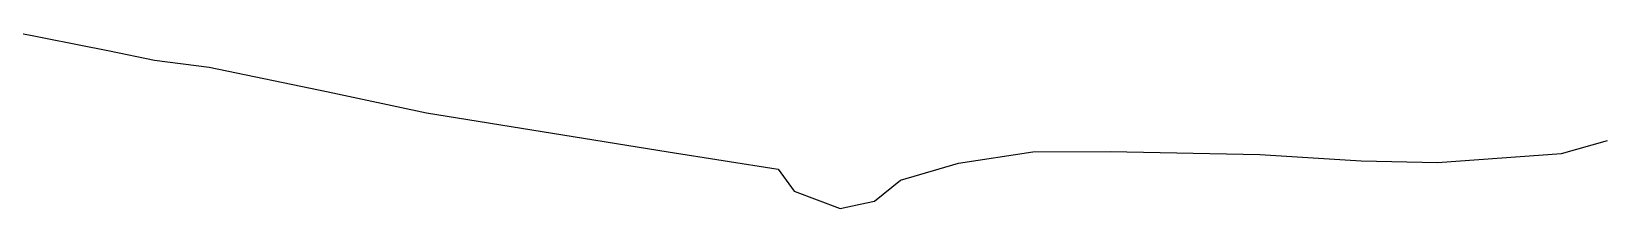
# Model space of a CAD drawing. Header units: inches. Extents: x 692543 to 699408, y 6221321 to 6239107.
# Drawn here: x 698217 to 699408, y 6237124 to 6237257 of the extents above; entities that cross this region are included whole.
import ezdxf

# ---------------------------------------------------------------- set-up
doc = ezdxf.new("R2010")
doc.units = ezdxf.units.IN
doc.header["$MEASUREMENT"] = 0

msp = doc.modelspace()

# ---------------------------------------------------------------- linework, layer by layer
for points in [[(698202.3, 6237257.2), (698276, 6237242.6)], [(698276, 6237242.6), (698310.1, 6237235.5)], [(698310.1, 6237235.5), (698351.2, 6237230.4)], [(698351.2, 6237230.4), (698441.3, 6237211.7)], [(698441.3, 6237211.7), (698515.4, 6237195.9)], [(698515.4, 6237195.9), (698698, 6237166.5)], [(699372.8, 6237165.1), (699407.6, 6237175)], [(698698, 6237166.5), (698781.2, 6237153.4)], [(698917.3, 6237157.8), (698973.4, 6237166.4)], [(698973.4, 6237166.4), (699032, 6237166.8)], [(699032, 6237166.8), (699145, 6237164.4)], [(699145, 6237164.4), (699221.5, 6237159.7)], [(699221.5, 6237159.7), (699279.2, 6237158.4)], [(699279.2, 6237158.4), (699372.8, 6237165.1)], [(698781.2, 6237153.4), (698793.3, 6237136.7)], [(698873.5, 6237145.1), (698917.3, 6237157.8)], [(698793.3, 6237136.7), (698827.9, 6237123.7)], [(698853.9, 6237129.2), (698873.5, 6237145.1)], [(698827.9, 6237123.7), (698843.1, 6237126.9)], [(698843.1, 6237126.9), (698853.9, 6237129.2)]]:
    msp.add_lwpolyline(points)

doc.saveas('drawing.dxf')
